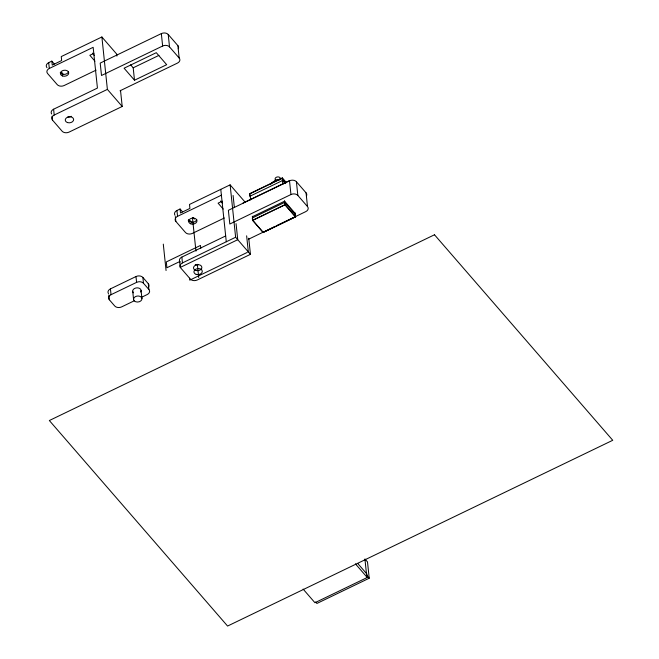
<?xml version="1.0" encoding="UTF-8"?>
<svg xmlns="http://www.w3.org/2000/svg" width="659" height="659" viewBox="0 0 659 659"><rect width="100%" height="100%" fill="white"/><g stroke="black" fill="none" stroke-linecap="round" stroke-linejoin="round"><path stroke-width="0.99" d="M46.97 67.688A5.041 3.608 -6 0 1 48.7 62.638L51.822 61.13L54.335 64.03M116.907 56.089L116.692 54.071L101.881 36.986L61.246 56.583L61.666 60.554L52.242 65.101L51.822 61.13M96.09 70.126L64.129 85.538A5.041 3.608 -6 0 1 57.242 84.64L47.588 73.511A5.041 3.608 -6 0 1 49.318 68.454L93.15 47.316L97.433 88.075L53.601 109.213A5.041 3.608 -6 0 0 51.657 113.991M93.957 53.305L89.846 55.29L94.945 61.172M178.292 48.708A5.041 3.608 -6 0 0 177.881 45.628L168.226 34.499A5.041 3.608 -6 0 0 161.331 33.601L100.201 63.091L101.502 75.497L162.641 46.015A5.041 3.608 -6 0 1 169.528 46.913L179.182 58.041A5.041 3.608 -6 0 1 177.452 63.099L120.029 90.794M134.502 80.217L124.09 68.206L156.282 52.687L166.686 64.689L134.502 80.217L133.192 67.803L158.943 55.381M120.506 90.349L122.203 106.47L69.03 132.121A5.041 3.608 -6 0 1 62.135 131.223L52.481 120.086A5.041 3.608 -6 0 1 54.211 115.037L107.384 89.385L101.881 36.986M175.006 215.287A5.041 3.608 -6 0 1 176.95 210.501L180.072 209.002L182.584 211.893M244.934 201.942L230.123 184.858L189.495 204.455L189.907 208.425L180.484 212.972L180.072 209.002M224.34 217.997L192.379 233.41A5.041 3.608 -6 0 1 185.484 232.512L175.829 221.383A5.041 3.608 -6 0 1 177.559 216.325L221.391 195.188M222.207 201.176L218.088 203.161L223.187 209.043M282.307 177.938L249.539 193.738L249.81 196.3L282.579 180.5L282.307 177.938L286.336 182.584M286.097 182.774L282.192 178.276L250 193.804L250.642 199.924M242.973 203.079L289.532 180.615M306.468 195.921A5.041 3.608 -6 0 0 306.056 192.84L296.402 181.711A5.041 3.608 -6 0 0 289.507 180.813L228.376 210.303L229.818 224.027L290.948 194.537A5.041 3.608 -6 0 1 297.843 195.435L307.498 206.572A5.041 3.608 -6 0 1 305.768 211.621L277.052 225.477M252.397 216.737L284.589 201.209L295.001 213.211M284.795 202.329L252.315 217.989L252.562 220.32L263.147 232.52L295.619 216.86L295.38 214.529L284.795 202.329L285.042 204.652L295.619 216.86M108.488 293.65A5.041 3.608 -6 0 1 110.432 288.873L135.985 276.541A5.041 3.608 -6 0 1 142.879 277.439L148.3 283.691L148.909 289.515A5.041 3.608 -6 0 1 147.179 294.565L141.71 297.209M252.562 220.32L285.042 204.652M294.96 212.742L295.389 216.827L263.205 232.355L252.792 220.353L284.985 204.825L284.548 200.74M180.113 262.142A5.041 3.608 -6 0 1 181.843 257.084L225.675 235.938M134.403 300.735L121.627 306.896A5.041 3.608 -6 0 1 114.732 305.998L109.312 299.746A5.041 3.608 -6 0 1 111.042 294.688L136.602 282.365A5.041 3.608 -6 0 1 143.489 283.263L148.909 289.515M179.849 261.508L166.916 267.743L166.307 261.92L200.484 245.436L200.789 248.344M248.748 238.22L250.445 254.341L197.272 279.984A5.041 3.608 -6 0 1 190.377 279.095L180.723 267.958A5.041 3.608 -6 0 1 182.452 262.908L235.625 237.256L230.123 184.858M248.336 239.324L275.198 226.367M247.249 252.422L189.767 280.149L189.561 278.205M357.68 563.387L366.882 573.997L367.244 577.49L314.936 602.721L303.107 589.08M369.213 578.223L366.635 575.249L364.921 558.947L367.5 561.921L369.213 578.223L316.905 603.455L315.612 601.972M282.579 180.5L285.265 183.597M284.985 204.825L295.389 216.827M130.589 64.804L133.192 67.803M92.417 53.14L94.336 55.348M220.666 201.011L222.577 203.219M107.384 89.385L122.203 106.47M235.625 237.256L250.445 254.341M193.252 217.643L194.479 219.06M60.373 72.696A1.68 1.203 -6 0 1 62.243 73.141L63.503 74.591M191.744 222.462L190.484 221.012A1.68 1.203 -6 0 0 188.194 220.716M355.415 563.849L367.244 577.49M306.056 192.84L307.498 206.572M296.402 181.711L297.843 195.435M289.507 180.813L290.948 194.537M282.192 178.276L282.835 184.405M252.364 216.267L252.792 220.353M246.639 235.815L248.328 251.903M233.097 195.451L234.365 207.519M236.054 223.607L237.742 239.703L180.261 267.422L179.652 261.598M220.781 189.364L226.284 241.762M177.881 45.628L179.182 58.041M192.436 217.594L195.954 251.12M197.346 264.333L198.73 277.538M168.226 34.499L169.528 46.913M161.331 33.601L162.641 46.015M176.95 210.501L177.559 216.325M181.843 257.084L182.452 262.908M175.319 216.531L175.829 221.383M163.292 244.118L166.068 270.536M142.879 277.439L143.489 283.263M141.075 290.479L141.932 298.609A4.201 3.007 -6 0 1 135.886 301.806A4.201 3.007 -6 0 1 135.441 296.616A4.201 3.007 -6 0 1 141.932 298.609M135.985 276.541L136.602 282.365M132.714 291.278L133.571 299.408M110.432 288.873L111.042 294.688M108.801 294.894L109.312 299.746M62.243 73.141L62.448 75.126M48.7 62.638L49.318 68.454M53.601 109.213L54.211 115.037M52.077 116.206L52.481 120.086M275.808 180.253A2.685 1.928 -6 0 1 276.904 177.04A2.685 1.928 -6 0 1 280.429 178.894M278.658 180.245A2.521 1.804 -6 0 1 280.446 179.38M278.625 179.899A2.521 1.804 -6 0 1 280.413 179.034M274.498 181.489A3.946 2.825 -6 0 1 279.095 179.577M270.775 184.215A8.394 6.022 -6 0 1 278.798 180.064M284.21 181.382A8.394 6.022 -6 0 1 285.388 182.296M71.304 116.289A4.201 3.007 -6 0 1 67.819 116.956M68.503 71.584A4.201 3.007 -6 0 1 64.607 74.368A4.201 3.007 -6 0 1 60.315 72.35M133.513 292.827A4.201 3.007 -6 0 1 133.917 288.906A4.201 3.007 -6 0 1 139.313 288.288A4.201 3.007 -6 0 1 140.664 292.003M148.3 283.691A5.041 3.608 -6 0 1 148.506 287.126M198.548 264.597A4.201 3.007 -6 0 1 195.253 264.654M196.753 219.455A4.201 3.007 -6 0 1 192.436 222.264A4.201 3.007 -6 0 1 188.425 219.636M434.495 234.769L49.343 420.533L227.577 626.05L612.738 440.286L434.495 234.769M62.696 76.016A4.201 3.007 -6 0 0 68.734 72.82A4.201 3.007 -6 0 0 62.243 70.826A4.201 3.007 -6 0 0 62.696 76.016M67.589 122.599A4.201 3.007 -6 0 0 73.635 119.403A4.201 3.007 -6 0 0 67.136 117.401A4.201 3.007 -6 0 0 67.589 122.599M190.937 223.887A4.201 3.007 -6 0 0 196.983 220.691A4.201 3.007 -6 0 0 190.484 218.697A4.201 3.007 -6 0 0 190.937 223.887M195.83 270.47A4.201 3.007 -6 0 0 201.876 267.266A4.201 3.007 -6 0 0 195.377 265.272A4.201 3.007 -6 0 0 195.83 270.47M196.16 274.366A4.201 3.007 -6 0 0 202.297 271.269A4.201 3.007 -6 0 0 195.871 269.16A4.201 3.007 -6 0 0 196.16 274.366"/></g></svg>
